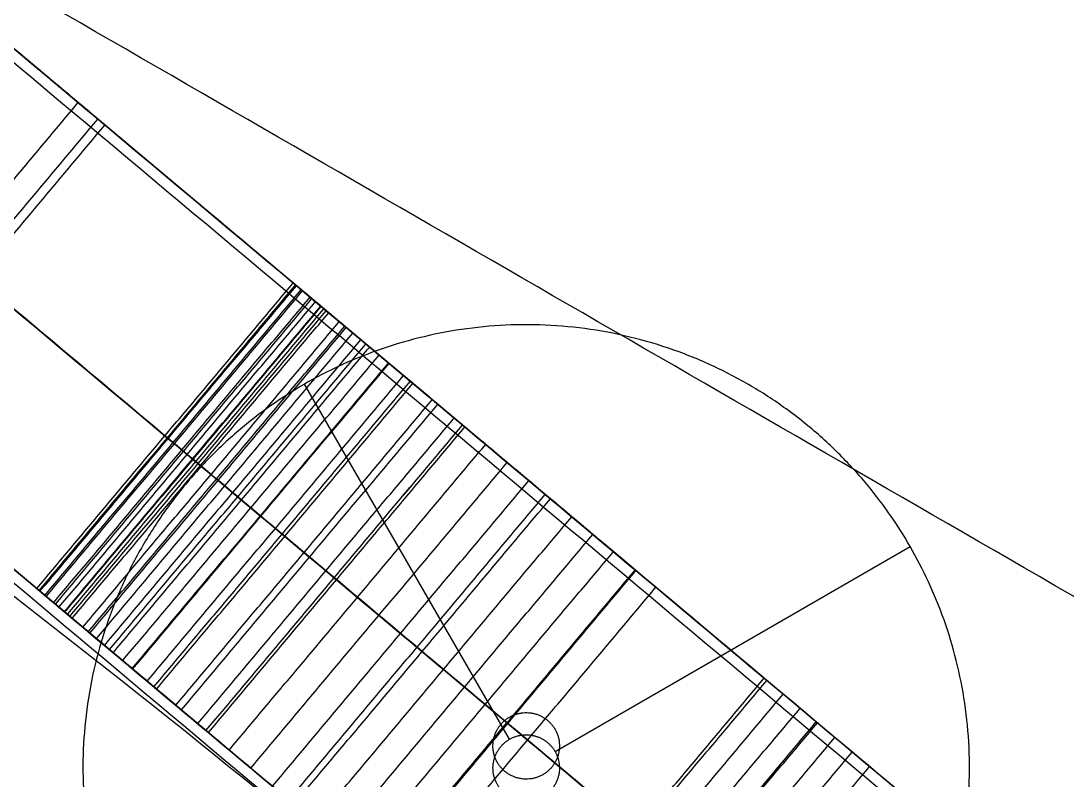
# Model space of a CAD drawing. Header units: millimetres. Extents: x -610 to 610, y -610 to 610.
# Drawn here: x 333.93 to 381.13, y 423.59 to 457.84 of the extents above; entities that cross this region are included whole.
import ezdxf

# ---------------------------------------------------------------- set-up
doc = ezdxf.new("R2010")
doc.units = ezdxf.units.MM
doc.layers.add('base', color=7, linetype='Continuous', true_color=0xffecbc)

msp = doc.modelspace()

# ---------------------------------------------------------------- linework, layer by layer
at = {"layer": 'base'}
for p, q in [((535.928, 286.834, 122.966), (227.778, 545.403, 122.966)), ((524.358, 273.045, 122.966), (216.208, 531.614, 122.966)), ((355.981, 425.434, -13.034), (346.731, 441.456, -13.034)), ((355.981, 425.434, -31.034), (346.731, 441.456, -31.034)), ((358.03, 424.885, -13.034), (374.051, 434.135, -13.034)), ((358.03, 424.885, -31.034), (374.051, 434.135, -31.034)), ((367.398, 428.247, 244.966), (367.398, 428.247, 190.199)), ((367.398, 428.247, 138.601), (367.398, 428.247, 0.966))]:
    msp.add_line(p, q, dxfattribs=at)
at = {"layer": 'base', "extrusion": (0, 0, -1)}
for centre, radius in [((0, 0, 3.534), 610), ((0, 0, 4.534), 610), ((0, 0, -2.476), 607.51), ((0, 0, 10.545), 607.51), ((0, 0, -4.966), 601.5), ((0, 0, 13.034), 601.5)]:
    msp.add_circle(centre, radius, dxfattribs=at)
at = {"layer": 'base'}
for centre, radius in [((0, 0, 249.466), 610), ((0, 0, 250.466), 610), ((0, 0, 243.455), 607.51), ((0, 0, 256.476), 607.51), ((0, 0, 240.966), 601.5), ((0, 0, 258.966), 601.5)]:
    msp.add_circle(centre, radius, dxfattribs=at)
for points, weights, degree, knots in [([(-495.198, -356.201, -4.034), (-851.399, 138.996, -4.034), (-356.201, 495.198, -4.034), (138.996, 851.399, -4.034), (495.198, 356.201, -4.034), (851.399, -138.996, -4.034), (356.201, -495.198, -4.034), (-138.996, -851.399, -4.034), (-495.198, -356.201, -4.034)], [1, 0.707106781187, 1, 0.707106781187, 1, 0.707106781187, 1, 0.707106781187, 1], 2, [0, 0, 0, 958.185759, 958.185759, 1916.371519, 1916.371519, 2874.557278, 2874.557278, 3832.743037, 3832.743037, 3832.743037]), ([(-610, 0, 249.966), (-610, -610, 249.966), (0, -610, 249.966), (610, -610, 249.966), (610, 0, 249.966), (610, 610, 249.966), (0, 610, 249.966), (-610, 610, 249.966), (-610, 0, 249.966)], [1, 0.707106781187, 1, 0.707106781187, 1, 0.707106781187, 1, 0.707106781187, 1], 2, [0, 0, 0, 958.185759, 958.185759, 1916.371519, 1916.371519, 2874.557278, 2874.557278, 3832.743037, 3832.743037, 3832.743037]), ([(32.649, -544.756, 240.966), (-510.363, -577.301, 240.966), (-544.649, -34.396, 240.966), (-578.935, 508.509, 240.966), (-36.142, 544.535, 240.966), (506.65, 580.562, 240.966), (544.417, 37.888, 240.966), (582.184, -504.785, 240.966), (39.634, -544.292, 240.966)], [1, 0.708239625255, 1, 0.708239625255, 1, 0.708239625255, 1, 0.708239625255, 1], 2, [654.018286, 654.018286, 654.018286, 1509.504571, 1509.504571, 2364.990855, 2364.990855, 3220.47714, 3220.47714, 4075.963425, 4075.963425, 4075.963425]), ([(32.649, -544.756, 244.966), (-510.363, -577.301, 244.966), (-544.649, -34.396, 244.966), (-578.935, 508.509, 244.966), (-36.142, 544.535, 244.966), (506.65, 580.562, 244.966), (544.417, 37.888, 244.966), (582.184, -504.785, 244.966), (39.634, -544.292, 244.966)], [1, 0.708239625255, 1, 0.708239625255, 1, 0.708239625255, 1, 0.708239625255, 1], 2, [654.018286, 654.018286, 654.018286, 1509.504571, 1509.504571, 2364.990855, 2364.990855, 3220.47714, 3220.47714, 4075.963425, 4075.963425, 4075.963425]), ([(32.649, -544.756, 242.966), (-510.363, -577.301, 242.966), (-544.649, -34.396, 242.966), (-578.935, 508.509, 242.966), (-36.142, 544.535, 242.966), (506.65, 580.562, 242.966), (544.417, 37.888, 242.966), (582.184, -504.785, 242.966), (39.634, -544.292, 242.966)], [1, 0.708239625255, 1, 0.708239625255, 1, 0.708239625255, 1, 0.708239625255, 1], 2, [654.018286, 654.018286, 654.018286, 1509.504571, 1509.504571, 2364.990855, 2364.990855, 3220.47714, 3220.47714, 4075.963425, 4075.963425, 4075.963425]), ([(336.52, 454.157, 185.332), (331.741, 458.168, 188.934), (326.961, 462.178, 192.536), (322.182, 466.188, 196.138), (321.815, 466.496, 196.42), (321.404, 466.841, 196.565), (320.978, 467.198, 196.565)], [1, 1, 1, 1, 0.976658867519, 0.976658867519, 1], 3, [1777.788717, 1777.788717, 1777.788717, 1777.788717, 1778.788717, 1778.788717, 1778.788717, 1779.030416, 1779.030416, 1779.030416, 1779.030416]), ([(325.582, 463.336, 140.119), (327.96, 461.34, 138.239), (330.738, 459.009, 138.066), (333.243, 456.907, 139.643), (335.748, 454.805, 141.22), (337.374, 453.441, 144.165), (337.727, 453.144, 147.766)], [1, 0.919341741165, 0.919341741165, 1, 0.919341741165, 0.919341741165, 1], 3, [1721.078293, 1721.078293, 1721.078293, 1721.078293, 1731.515572, 1731.515572, 1731.515572, 1741.952851, 1741.952851, 1741.952851, 1741.952851]), ([(339.41, 414.135, -13.034), (329.41, 431.456, -13.034), (346.731, 441.456, -13.034), (364.051, 451.456, -13.034), (374.051, 434.135, -13.034), (384.051, 416.815, -13.034), (366.731, 406.815, -13.034), (349.41, 396.815, -13.034), (339.41, 414.135, -13.034)], [1, 0.707106781187, 1, 0.707106781187, 1, 0.707106781187, 1, 0.707106781187, 1], 2, [0, 0, 0, 31.415927, 31.415927, 62.831853, 62.831853, 94.24778, 94.24778, 125.663706, 125.663706, 125.663706]), ([(339.41, 414.135, -31.034), (329.41, 431.456, -31.034), (346.731, 441.456, -31.034), (364.051, 451.456, -31.034), (374.051, 434.135, -31.034), (384.051, 416.815, -31.034), (366.731, 406.815, -31.034), (349.41, 396.815, -31.034), (339.41, 414.135, -31.034)], [1, 0.707106781187, 1, 0.707106781187, 1, 0.707106781187, 1, 0.707106781187, 1], 2, [0, 0, 0, 31.415927, 31.415927, 62.831853, 62.831853, 94.24778, 94.24778, 125.663706, 125.663706, 125.663706]), ([(339.41, 414.135, -22.034), (329.41, 431.456, -22.034), (346.731, 441.456, -22.034), (364.051, 451.456, -22.034), (374.051, 434.135, -22.034), (384.051, 416.815, -22.034), (366.731, 406.815, -22.034), (349.41, 396.815, -22.034), (339.41, 414.135, -22.034)], [1, 0.707106781187, 1, 0.707106781187, 1, 0.707106781187, 1, 0.707106781187, 1], 2, [0, 0, 0, 31.415927, 31.415927, 62.831853, 62.831853, 94.24778, 94.24778, 125.663706, 125.663706, 125.663706]), ([(367.466, 428.19, 138.544), (367.506, 428.157, 138.529), (367.545, 428.124, 138.514), (367.584, 428.091, 138.5), (367.828, 427.887, 138.412), (368.074, 427.68, 138.34), (368.323, 427.471, 138.284), (368.576, 427.259, 138.226), (368.831, 427.046, 138.185), (369.086, 426.831, 138.159), (369.346, 426.613, 138.132), (369.607, 426.394, 138.122), (369.868, 426.175, 138.128), (370.131, 425.954, 138.134), (370.394, 425.734, 138.155), (370.656, 425.514, 138.192), (370.919, 425.293, 138.228), (371.181, 425.073, 138.28), (371.441, 424.855, 138.345), (371.704, 424.634, 138.411), (371.965, 424.416, 138.491), (372.223, 424.199, 138.584), (372.484, 423.98, 138.678), (372.742, 423.763, 138.786), (372.997, 423.549, 138.905), (373.256, 423.332, 139.027), (373.511, 423.118, 139.162), (373.762, 422.907, 139.308), (374.277, 422.475, 139.608), (374.775, 422.057, 139.959), (375.251, 421.658, 140.354), (375.745, 421.243, 140.764), (376.216, 420.849, 141.222), (376.658, 420.477, 141.721), (377.119, 420.09, 142.243), (377.55, 419.729, 142.81), (377.946, 419.397, 143.416), (378.358, 419.051, 144.048), (378.733, 418.737, 144.723), (379.064, 418.458, 145.432), (379.411, 418.168, 146.173), (379.71, 417.916, 146.951), (379.961, 417.706, 147.754), (380.091, 417.597, 148.171), (380.208, 417.499, 148.595), (380.311, 417.412, 149.025), (380.417, 417.323, 149.466), (380.51, 417.246, 149.912), (380.588, 417.18, 150.363), (380.752, 417.042, 151.305), (380.855, 416.955, 152.264), (380.903, 416.916, 153.227), (380.963, 416.865, 154.47), (380.551, 417.211, 155.593), (379.772, 417.865, 156.31)], [1, 1, 1, 1, 1, 1, 1, 1, 1, 1, 1, 1, 1, 1, 1, 1, 1, 1, 1, 1, 1, 1, 1, 1, 1, 1, 1, 1, 1, 1, 1, 1, 1, 1, 1, 1, 1, 1, 1, 1, 1, 1, 1, 1, 1, 1, 1, 1, 1, 1, 1, 1, 0.915105733995, 0.915105733995, 1], 3, [1906.864799, 1906.864799, 1906.864799, 1906.864799, 1907.024916, 1907.024916, 1907.024916, 1908.013528, 1908.013528, 1908.013528, 1909.01806, 1909.01806, 1909.01806, 1910.039247, 1910.039247, 1910.039247, 1911.06999, 1911.06999, 1911.06999, 1912.107195, 1912.107195, 1912.107195, 1913.154889, 1913.154889, 1913.154889, 1914.216163, 1914.216163, 1914.216163, 1915.293393, 1915.293393, 1915.293393, 1917.502757, 1917.502757, 1917.502757, 1919.794297, 1919.794297, 1919.794297, 1922.183385, 1922.183385, 1922.183385, 1924.675663, 1924.675663, 1924.675663, 1927.278617, 1927.278617, 1927.278617, 1928.629144, 1928.629144, 1928.629144, 1930.015957, 1930.015957, 1930.015957, 1932.912329, 1932.912329, 1932.912329, 1936.48356, 1936.48356, 1936.48356, 1936.48356]), ([(355.582, 426.099, -13.034), (354.618, 424.95, -13.034), (355.767, 423.986, -13.034), (356.916, 423.022, -13.034), (357.88, 424.171, -13.034), (358.844, 425.32, -13.034), (357.695, 426.284, -13.034), (356.546, 427.248, -13.034), (355.582, 426.099, -13.034)], [1, 0.707106781187, 1, 0.707106781187, 1, 0.707106781187, 1, 0.707106781187, 1], 2, [4021.238597, 4021.238597, 4021.238597, 4023.594791, 4023.594791, 4025.950986, 4025.950986, 4028.30718, 4028.30718, 4030.663375, 4030.663375, 4030.663375]), ([(355.582, 426.099, 0.966), (354.618, 424.95, 0.966), (355.767, 423.986, 0.966), (356.916, 423.022, 0.966), (357.88, 424.171, 0.966), (358.844, 425.32, 0.966), (357.695, 426.284, 0.966), (356.546, 427.248, 0.966), (355.582, 426.099, 0.966)], [1, 0.707106781187, 1, 0.707106781187, 1, 0.707106781187, 1, 0.707106781187, 1], 2, [4021.238597, 4021.238597, 4021.238597, 4023.594791, 4023.594791, 4025.950986, 4025.950986, 4028.30718, 4028.30718, 4030.663375, 4030.663375, 4030.663375]), ([(355.582, 426.099, -4.034), (354.618, 424.95, -4.034), (355.767, 423.986, -4.034), (356.916, 423.022, -4.034), (357.88, 424.171, -4.034), (358.844, 425.32, -4.034), (357.695, 426.284, -4.034), (356.546, 427.248, -4.034), (355.582, 426.099, -4.034)], [1, 0.707106781187, 1, 0.707106781187, 1, 0.707106781187, 1, 0.707106781187, 1], 2, [4021.238597, 4021.238597, 4021.238597, 4023.594791, 4023.594791, 4025.950986, 4025.950986, 4028.30718, 4028.30718, 4030.663375, 4030.663375, 4030.663375]), ([(355.432, 423.385, -13.034), (356.182, 422.086, -13.034), (357.481, 422.836, -13.034), (358.78, 423.586, -13.034), (358.03, 424.885, -13.034), (357.28, 426.184, -13.034), (355.981, 425.434, -13.034), (354.682, 424.684, -13.034), (355.432, 423.385, -13.034)], [1, 0.707106781187, 1, 0.707106781187, 1, 0.707106781187, 1, 0.707106781187, 1], 2, [125.663706, 125.663706, 125.663706, 128.019901, 128.019901, 130.376095, 130.376095, 132.73229, 132.73229, 135.088484, 135.088484, 135.088484]), ([(355.432, 423.385, -31.034), (356.182, 422.086, -31.034), (357.481, 422.836, -31.034), (358.78, 423.586, -31.034), (358.03, 424.885, -31.034), (357.28, 426.184, -31.034), (355.981, 425.434, -31.034), (354.682, 424.684, -31.034), (355.432, 423.385, -31.034)], [1, 0.707106781187, 1, 0.707106781187, 1, 0.707106781187, 1, 0.707106781187, 1], 2, [125.663706, 125.663706, 125.663706, 128.019901, 128.019901, 130.376095, 130.376095, 132.73229, 132.73229, 135.088484, 135.088484, 135.088484]), ([(355.432, 423.385, -22.034), (356.182, 422.086, -22.034), (357.481, 422.836, -22.034), (358.78, 423.586, -22.034), (358.03, 424.885, -22.034), (357.28, 426.184, -22.034), (355.981, 425.434, -22.034), (354.682, 424.684, -22.034), (355.432, 423.385, -22.034)], [1, 0.707106781187, 1, 0.707106781187, 1, 0.707106781187, 1, 0.707106781187, 1], 2, [125.663706, 125.663706, 125.663706, 128.019901, 128.019901, 130.376095, 130.376095, 132.73229, 132.73229, 135.088484, 135.088484, 135.088484])]:
    msp.add_rational_spline(points, weights, degree=degree, knots=knots, dxfattribs=at)
for points, degree in [([(458.169, 387.574, 240.966), (282.367, 489.074, 240.966), (106.565, 590.573, 240.966)], 2), ([(458.169, 387.574, 244.966), (282.367, 489.074, 244.966), (106.565, 590.573, 244.966)], 2), ([(458.169, 387.574, 242.966), (282.367, 489.074, 242.966), (106.565, 590.573, 242.966)], 2), ([(206.855, 562.33, 4.966), (362.361, 431.845, 4.966), (517.867, 301.36, 4.966)], 2), ([(206.855, 562.33, 0.966), (362.361, 431.845, 0.966), (517.867, 301.36, 0.966)], 2), ([(206.855, 562.33, 2.966), (362.361, 431.845, 2.966), (517.867, 301.36, 2.966)], 2), ([(507.018, 311.092, 0.966), (362.579, 432.291, 0.966), (218.14, 553.49, 0.966)], 2), ([(501.233, 304.198, 0.966), (356.794, 425.397, 0.966), (212.355, 546.595, 0.966)], 2), ([(502.951, 290.379, 4.966), (350.791, 418.056, 4.966), (198.631, 545.734, 4.966)], 2), ([(502.951, 290.379, 0.966), (350.791, 418.056, 0.966), (198.631, 545.734, 0.966)], 2), ([(502.951, 290.379, 2.966), (350.791, 418.056, 2.966), (198.631, 545.734, 2.966)], 2), ([(227.778, 545.403, 244.966), (377.897, 419.438, 244.966), (528.016, 293.473, 244.966)], 2), ([(495.448, 297.303, 0.966), (351.009, 418.502, 0.966), (206.57, 539.701, 0.966)], 2), ([(221.993, 538.508, 244.966), (372.112, 412.543, 244.966), (522.231, 286.579, 244.966)], 2), ([(216.208, 531.614, 244.966), (366.327, 405.649, 244.966), (516.446, 279.684, 244.966)], 2), ([(324.95, 440.369, 185.332), (330.735, 447.263, 185.332), (336.52, 454.157, 185.332)], 2), ([(337.727, 453.144, 182.602), (337.727, 453.144, 183.728), (337.267, 453.53, 184.769), (336.52, 454.157, 185.332)], 3), ([(325.834, 439.627, 184.178), (331.619, 446.521, 184.178), (337.404, 453.416, 184.178)], 2), ([(326.157, 439.355, 147.766), (331.942, 446.25, 147.766), (337.727, 453.144, 147.766)], 2), ([(326.157, 439.355, 182.602), (331.942, 446.25, 182.602), (337.727, 453.144, 182.602)], 2), ([(326.157, 439.355, 165.184), (331.942, 446.25, 165.184), (337.727, 453.144, 165.184)], 2), ([(337.727, 453.144, 147.766), (337.727, 453.144, 159.378), (337.727, 453.144, 170.99), (337.727, 453.144, 182.602)], 3), ([(334.648, 432.231, 164.065), (340.433, 439.125, 164.065), (346.218, 446.019, 164.065)], 2), ([(334.756, 432.14, 160.65), (340.541, 439.034, 160.65), (346.326, 445.929, 160.65)], 2), ([(334.794, 432.108, 165.755), (340.579, 439.003, 165.755), (346.364, 445.897, 165.755)], 2), ([(335.014, 431.924, 158.957), (340.799, 438.818, 158.957), (346.584, 445.712, 158.957)], 2), ([(335.073, 431.874, 167.42), (340.858, 438.768, 167.42), (346.643, 445.663, 167.42)], 2), ([(335.409, 431.592, 157.305), (341.194, 438.486, 157.305), (346.979, 445.381, 157.305)], 2), ([(335.487, 431.527, 169.039), (341.272, 438.421, 169.039), (347.057, 445.316, 169.039)], 2), ([(335.651, 431.389, 184.87), (341.436, 438.283, 184.87), (347.221, 445.178, 184.87)], 2), ([(335.895, 431.185, 186.829), (341.68, 438.079, 186.829), (347.465, 444.974, 186.829)], 2), ([(335.915, 431.168, 182.885), (341.7, 438.062, 182.885), (347.485, 444.957, 182.885)], 2), ([(336.034, 431.068, 170.586), (341.819, 437.962, 170.586), (347.604, 444.857, 170.586)], 2), ([(336.142, 430.978, 155.228), (341.927, 437.872, 155.228), (347.712, 444.766, 155.228)], 2), ([(336.249, 430.888, 188.604), (342.034, 437.782, 188.604), (347.819, 444.676, 188.604)], 2), ([(347.712, 444.766, 155.228), (354.297, 439.241, 149.666), (360.881, 433.716, 144.105), (367.466, 428.19, 138.544)], 3), ([(336.727, 430.486, 190.215), (342.512, 437.381, 190.215), (348.297, 444.275, 190.215)], 2), ([(336.972, 430.28, 181.419), (342.758, 437.175, 181.419), (348.543, 444.069, 181.419)], 2), ([(337.044, 430.22, 172.626), (342.829, 437.115, 172.626), (348.614, 444.009, 172.626)], 2), ([(337.342, 429.97, 191.662), (343.127, 436.865, 191.662), (348.912, 443.759, 191.662)], 2), ([(348.543, 444.069, 181.419), (350.313, 442.584, 180.085), (352.083, 441.098, 178.75), (353.854, 439.613, 177.416)], 3), ([(337.703, 429.668, 192.318), (343.488, 436.562, 192.318), (349.273, 443.456, 192.318)], 2), ([(337.929, 429.478, 173.931), (343.714, 436.372, 173.931), (349.499, 443.267, 173.931)], 2), ([(338.097, 429.336, 192.925), (343.882, 436.231, 192.925), (349.668, 443.125, 192.925)], 2), ([(338.523, 428.979, 193.477), (344.308, 435.874, 193.477), (350.093, 442.768, 193.477)], 2), ([(338.953, 428.619, 175.088), (344.738, 435.513, 175.088), (350.523, 442.407, 175.088)], 2), ([(338.975, 428.6, 193.972), (344.76, 435.494, 193.972), (350.545, 442.389, 193.972)], 2), ([(339.628, 428.052, 179.417), (345.413, 434.947, 179.417), (351.198, 441.841, 179.417)], 2), ([(339.933, 427.796, 194.78), (345.718, 434.691, 194.78), (351.503, 441.585, 194.78)], 2), ([(340.053, 427.695, 176.038), (345.838, 434.59, 176.038), (351.623, 441.484, 176.038)], 2), ([(346.731, 441.456, -13.034), (346.731, 441.456, -22.034), (346.731, 441.456, -31.034)], 2), ([(340.924, 426.965, 195.361), (346.709, 433.859, 195.361), (352.494, 440.754, 195.361)], 2), ([(341.172, 426.757, 176.798), (346.957, 433.651, 176.798), (352.742, 440.546, 176.798)], 2), ([(341.908, 426.139, 195.748), (347.693, 433.033, 195.748), (353.478, 439.928, 195.748)], 2), ([(342.283, 425.824, 177.416), (348.068, 432.718, 177.416), (353.854, 439.613, 177.416)], 2), ([(342.283, 425.824, 177.416), (348.068, 432.718, 177.416), (353.853, 439.613, 177.416)], 2), ([(342.283, 425.824, 177.416), (348.068, 432.718, 177.416), (353.854, 439.613, 177.416)], 2), ([(342.39, 425.734, 195.884), (348.175, 432.629, 195.884), (353.96, 439.523, 195.884)], 2), ([(353.854, 439.613, 177.416), (353.854, 439.613, 177.416), (353.854, 439.613, 177.416), (353.853, 439.613, 177.416)], 3), ([(343.332, 424.944, 196.067), (349.117, 431.839, 196.067), (354.902, 438.733, 196.067)], 2), ([(341.927, 437.872, 155.228), (348.512, 432.347, 149.666), (355.096, 426.821, 144.105), (361.681, 421.296, 138.544)], 3), ([(344.303, 424.13, 196.153), (350.088, 431.024, 196.153), (355.873, 437.918, 196.153)], 2), ([(342.758, 437.175, 181.419), (344.528, 435.689, 180.085), (346.298, 434.204, 178.75), (348.068, 432.718, 177.416)], 3), ([(345.277, 423.312, 196.144), (351.062, 430.206, 196.144), (356.847, 437.101, 196.144)], 2), ([(346.019, 422.689, 146.886), (351.804, 429.584, 146.886), (357.589, 436.478, 146.886)], 2), ([(346.25, 422.496, 196.041), (352.035, 429.39, 196.041), (357.82, 436.285, 196.041)], 2), ([(347.214, 421.687, 195.846), (352.999, 428.581, 195.846), (358.784, 435.475, 195.846)], 2), ([(348.164, 420.889, 195.556), (353.949, 427.784, 195.556), (359.734, 434.678, 195.556)], 2), ([(349.094, 420.109, 195.163), (354.879, 427.004, 195.163), (360.664, 433.898, 195.163)], 2), ([(374.051, 434.135, -13.034), (374.051, 434.135, -22.034), (374.051, 434.135, -31.034)], 2), ([(350.079, 419.283, 194.607), (355.864, 426.177, 194.607), (361.649, 433.071, 194.607)], 2), ([(350.114, 419.253, 194.585), (355.899, 426.148, 194.585), (361.684, 433.042, 194.585)], 2), ([(377.953, 419.391, 182.097), (372.53, 423.942, 186.26), (367.107, 428.492, 190.422), (361.684, 433.042, 194.585)], 3), ([(348.068, 432.718, 177.416), (348.068, 432.718, 177.416), (348.068, 432.718, 177.416), (348.068, 432.718, 177.416)], 3), ([(351.009, 418.502, 0.966), (356.794, 425.397, 0.966), (362.579, 432.291, 0.966)], 2), ([(362.361, 431.845, 4.966), (362.361, 431.845, 2.966), (362.361, 431.845, 0.966)], 2), ([(336.142, 430.978, 155.228), (342.726, 425.452, 149.666), (349.311, 419.927, 144.105), (355.896, 414.401, 138.544)], 3), ([(336.972, 430.28, 181.419), (338.743, 428.795, 180.085), (340.513, 427.309, 178.75), (342.283, 425.824, 177.416)], 3), ([(355.896, 414.401, 138.544), (361.681, 421.296, 138.544), (367.466, 428.19, 138.544)], 2), ([(356.014, 414.302, 138.5), (361.799, 421.197, 138.5), (367.584, 428.091, 138.5)], 2), ([(356.753, 413.683, 138.284), (362.538, 420.577, 138.284), (368.323, 427.471, 138.284)], 2), ([(357.516, 413.042, 138.159), (363.301, 419.937, 138.159), (369.086, 426.831, 138.159)], 2), ([(357.695, 426.284, 0.966), (357.695, 426.284, -6.034), (357.695, 426.284, -13.034)], 2), ([(358.248, 412.428, 188.341), (364.033, 419.322, 188.341), (369.818, 426.217, 188.341)], 2), ([(342.283, 425.824, 177.416), (342.283, 425.824, 177.416), (342.283, 425.824, 177.416), (342.283, 425.824, 177.416)], 3), ([(355.582, 426.099, 0.966), (355.582, 426.099, -6.034), (355.582, 426.099, -13.034)], 2), ([(372.167, 412.497, 182.097), (366.745, 417.047, 186.26), (361.322, 421.598, 190.422), (355.899, 426.148, 194.585)], 3), ([(358.298, 412.386, 138.128), (364.083, 419.281, 138.128), (369.868, 426.175, 138.128)], 2), ([(355.981, 425.434, -13.034), (355.981, 425.434, -22.034), (355.981, 425.434, -31.034)], 2), ([(359.086, 411.725, 138.192), (364.871, 418.62, 138.192), (370.656, 425.514, 138.192)], 2), ([(358.03, 424.885, -13.034), (358.03, 424.885, -22.034), (358.03, 424.885, -31.034)], 2), ([(359.871, 411.066, 138.345), (365.656, 417.96, 138.345), (371.441, 424.855, 138.345)], 2), ([(355.767, 423.986, 0.966), (355.767, 423.986, -6.034), (355.767, 423.986, -13.034)], 2), ([(357.88, 424.171, 0.966), (357.88, 424.171, -6.034), (357.88, 424.171, -13.034)], 2), ([(360.652, 410.411, 138.584), (366.437, 417.305, 138.584), (372.223, 424.199, 138.584)], 2)]:
    msp.add_open_spline(points, degree=degree, dxfattribs=at)
for points, knots in [([(353.853, 439.613, 177.416), (353.478, 439.928, 177.225), (353.107, 440.239, 177.021), (352.742, 440.546, 176.798), (352.361, 440.865, 176.566), (351.987, 441.179, 176.314), (351.623, 441.484, 176.038), (351.243, 441.803, 175.749), (350.874, 442.113, 175.433), (350.523, 442.407, 175.088), (350.162, 442.71, 174.733), (349.82, 442.998, 174.346), (349.499, 443.267, 173.931), (349.182, 443.532, 173.522), (348.887, 443.78, 173.085), (348.614, 444.009, 172.626), (348.233, 444.329, 171.985), (347.896, 444.612, 171.301), (347.604, 444.857, 170.586), (347.399, 445.028, 170.084), (347.217, 445.181, 169.567), (347.057, 445.316, 169.039), (346.897, 445.45, 168.51), (346.759, 445.566, 167.969), (346.643, 445.663, 167.42), (346.528, 445.76, 166.872), (346.435, 445.838, 166.316), (346.364, 445.897, 165.755), (346.293, 445.956, 165.195), (346.245, 445.997, 164.631), (346.218, 446.019, 164.065), (346.165, 446.064, 162.926), (346.201, 446.034, 161.78), (346.326, 445.929, 160.65), (346.39, 445.876, 160.081), (346.476, 445.804, 159.515), (346.584, 445.712, 158.957), (346.693, 445.621, 158.398), (346.825, 445.51, 157.846), (346.979, 445.381, 157.305), (347.184, 445.21, 156.59), (347.427, 445.005, 155.894), (347.712, 444.766, 155.228)], [1849.267772, 1849.267772, 1849.267772, 1849.267772, 1850.845211, 1850.845211, 1850.845211, 1852.492407, 1852.492407, 1852.492407, 1854.215161, 1854.215161, 1854.215161, 1855.984677, 1855.984677, 1855.984677, 1857.728662, 1857.728662, 1857.728662, 1860.160288, 1860.160288, 1860.160288, 1861.865276, 1861.865276, 1861.865276, 1863.572346, 1863.572346, 1863.572346, 1865.278206, 1865.278206, 1865.278206, 1866.979086, 1866.979086, 1866.979086, 1870.402799, 1870.402799, 1870.402799, 1872.129751, 1872.129751, 1872.129751, 1873.861963, 1873.861963, 1873.861963, 1876.150501, 1876.150501, 1876.150501, 1876.150501]), ([(361.684, 433.042, 194.585), (361.672, 433.052, 194.592), (361.661, 433.062, 194.6), (361.649, 433.071, 194.607), (361.329, 433.34, 194.816), (361, 433.617, 195), (360.664, 433.898, 195.163), (360.359, 434.154, 195.312), (360.048, 434.415, 195.442), (359.734, 434.678, 195.556), (359.421, 434.941, 195.669), (359.104, 435.207, 195.765), (358.784, 435.475, 195.846), (358.465, 435.743, 195.927), (358.143, 436.013, 195.992), (357.82, 436.285, 196.041), (357.497, 436.556, 196.091), (357.172, 436.828, 196.125), (356.847, 437.101, 196.144), (356.523, 437.373, 196.162), (356.198, 437.646, 196.165), (355.873, 437.918, 196.153), (355.549, 438.19, 196.14), (355.225, 438.462, 196.112), (354.902, 438.733, 196.067), (354.586, 438.998, 196.022), (354.272, 439.261, 195.962), (353.96, 439.523, 195.884), (353.799, 439.659, 195.843), (353.638, 439.793, 195.798), (353.478, 439.928, 195.748), (353.145, 440.207, 195.643), (352.816, 440.484, 195.515), (352.494, 440.754, 195.361), (352.154, 441.039, 195.198), (351.822, 441.317, 195.005), (351.503, 441.585, 194.78), (351.168, 441.866, 194.545), (350.847, 442.136, 194.275), (350.545, 442.389, 193.972), (350.389, 442.52, 193.815), (350.239, 442.646, 193.65), (350.093, 442.768, 193.477), (349.946, 442.892, 193.301), (349.803, 443.011, 193.117), (349.668, 443.125, 192.925), (349.53, 443.241, 192.73), (349.398, 443.351, 192.527), (349.273, 443.456, 192.318), (349.146, 443.563, 192.106), (349.026, 443.664, 191.887), (348.912, 443.759, 191.662), (348.68, 443.954, 191.201), (348.475, 444.126, 190.716), (348.297, 444.275, 190.215), (348.111, 444.431, 189.693), (347.953, 444.564, 189.153), (347.819, 444.676, 188.604), (347.676, 444.796, 188.022), (347.56, 444.893, 187.428), (347.465, 444.974, 186.829), (347.361, 445.06, 186.181), (347.282, 445.127, 185.527), (347.221, 445.178, 184.87)], [1997.650772, 1997.650772, 1997.650772, 1997.650772, 1997.701368, 1997.701368, 1997.701368, 1999.102973, 1999.102973, 1999.102973, 2000.378909, 2000.378909, 2000.378909, 2001.65321, 2001.65321, 2001.65321, 2002.927467, 2002.927467, 2002.927467, 2004.201314, 2004.201314, 2004.201314, 2005.473773, 2005.473773, 2005.473773, 2006.744279, 2006.744279, 2006.744279, 2007.987374, 2007.987374, 2007.987374, 2008.631143, 2008.631143, 2008.631143, 2009.974073, 2009.974073, 2009.974073, 2011.393194, 2011.393194, 2011.393194, 2012.883834, 2012.883834, 2012.883834, 2013.653736, 2013.653736, 2013.653736, 2014.437581, 2014.437581, 2014.437581, 2015.233808, 2015.233808, 2015.233808, 2016.041931, 2016.041931, 2016.041931, 2017.698036, 2017.698036, 2017.698036, 2019.426346, 2019.426346, 2019.426346, 2021.262003, 2021.262003, 2021.262003, 2023.246611, 2023.246611, 2023.246611, 2023.246611]), ([(348.068, 432.718, 177.416), (347.693, 433.033, 177.225), (347.322, 433.345, 177.021), (346.957, 433.651, 176.798), (346.576, 433.971, 176.566), (346.202, 434.285, 176.314), (345.838, 434.59, 176.038), (345.458, 434.909, 175.749), (345.089, 435.218, 175.433), (344.738, 435.513, 175.088), (344.377, 435.816, 174.733), (344.035, 436.103, 174.346), (343.714, 436.372, 173.931), (343.397, 436.638, 173.522), (343.102, 436.886, 173.085), (342.829, 437.115, 172.626), (342.448, 437.434, 171.985), (342.111, 437.717, 171.301), (341.819, 437.962, 170.586), (341.614, 438.134, 170.084), (341.432, 438.287, 169.567), (341.272, 438.421, 169.039), (341.112, 438.556, 168.51), (340.974, 438.671, 167.969), (340.858, 438.768, 167.42), (340.743, 438.865, 166.872), (340.65, 438.943, 166.316), (340.579, 439.003, 165.755), (340.508, 439.062, 165.195), (340.46, 439.103, 164.631), (340.433, 439.125, 164.065), (340.38, 439.17, 162.926), (340.416, 439.14, 161.78), (340.541, 439.034, 160.65), (340.604, 438.981, 160.081), (340.69, 438.909, 159.515), (340.799, 438.818, 158.957), (340.908, 438.727, 158.398), (341.04, 438.616, 157.846), (341.194, 438.486, 157.305), (341.398, 438.315, 156.59), (341.642, 438.11, 155.894), (341.927, 437.872, 155.228)], [1849.267772, 1849.267772, 1849.267772, 1849.267772, 1850.845211, 1850.845211, 1850.845211, 1852.492407, 1852.492407, 1852.492407, 1854.215161, 1854.215161, 1854.215161, 1855.984677, 1855.984677, 1855.984677, 1857.728662, 1857.728662, 1857.728662, 1860.160288, 1860.160288, 1860.160288, 1861.865276, 1861.865276, 1861.865276, 1863.572346, 1863.572346, 1863.572346, 1865.278206, 1865.278206, 1865.278206, 1866.979086, 1866.979086, 1866.979086, 1870.402799, 1870.402799, 1870.402799, 1872.129751, 1872.129751, 1872.129751, 1873.861963, 1873.861963, 1873.861963, 1876.150501, 1876.150501, 1876.150501, 1876.150501]), ([(355.899, 426.148, 194.585), (355.887, 426.158, 194.592), (355.876, 426.167, 194.6), (355.864, 426.177, 194.607), (355.544, 426.446, 194.816), (355.214, 426.722, 195), (354.879, 427.004, 195.163), (354.574, 427.26, 195.312), (354.263, 427.52, 195.442), (353.949, 427.784, 195.556), (353.636, 428.047, 195.669), (353.319, 428.313, 195.765), (352.999, 428.581, 195.846), (352.68, 428.849, 195.927), (352.358, 429.119, 195.992), (352.035, 429.39, 196.041), (351.712, 429.661, 196.091), (351.387, 429.934, 196.125), (351.062, 430.206, 196.144), (350.738, 430.479, 196.162), (350.413, 430.751, 196.165), (350.088, 431.024, 196.153), (349.763, 431.296, 196.14), (349.44, 431.568, 196.112), (349.117, 431.839, 196.067), (348.801, 432.103, 196.022), (348.487, 432.367, 195.962), (348.175, 432.629, 195.884), (348.014, 432.764, 195.843), (347.853, 432.899, 195.798), (347.693, 433.033, 195.748), (347.36, 433.313, 195.643), (347.031, 433.589, 195.515), (346.709, 433.859, 195.361), (346.369, 434.145, 195.198), (346.037, 434.423, 195.005), (345.718, 434.691, 194.78), (345.383, 434.972, 194.545), (345.062, 435.241, 194.275), (344.76, 435.494, 193.972), (344.604, 435.625, 193.815), (344.453, 435.752, 193.65), (344.308, 435.874, 193.477), (344.16, 435.998, 193.301), (344.018, 436.117, 193.117), (343.882, 436.231, 192.925), (343.744, 436.347, 192.73), (343.613, 436.457, 192.527), (343.488, 436.562, 192.318), (343.361, 436.669, 192.106), (343.241, 436.769, 191.887), (343.127, 436.865, 191.662), (342.894, 437.06, 191.201), (342.69, 437.231, 190.716), (342.512, 437.381, 190.215), (342.326, 437.537, 189.693), (342.168, 437.669, 189.153), (342.034, 437.782, 188.604), (341.891, 437.902, 188.022), (341.775, 437.999, 187.428), (341.68, 438.079, 186.829), (341.576, 438.166, 186.181), (341.497, 438.232, 185.527), (341.436, 438.283, 184.87)], [1997.650772, 1997.650772, 1997.650772, 1997.650772, 1997.701368, 1997.701368, 1997.701368, 1999.102973, 1999.102973, 1999.102973, 2000.378909, 2000.378909, 2000.378909, 2001.65321, 2001.65321, 2001.65321, 2002.927467, 2002.927467, 2002.927467, 2004.201314, 2004.201314, 2004.201314, 2005.473773, 2005.473773, 2005.473773, 2006.744279, 2006.744279, 2006.744279, 2007.987374, 2007.987374, 2007.987374, 2008.631143, 2008.631143, 2008.631143, 2009.974073, 2009.974073, 2009.974073, 2011.393194, 2011.393194, 2011.393194, 2012.883834, 2012.883834, 2012.883834, 2013.653736, 2013.653736, 2013.653736, 2014.437581, 2014.437581, 2014.437581, 2015.233808, 2015.233808, 2015.233808, 2016.041931, 2016.041931, 2016.041931, 2017.698036, 2017.698036, 2017.698036, 2019.426346, 2019.426346, 2019.426346, 2021.262003, 2021.262003, 2021.262003, 2023.246611, 2023.246611, 2023.246611, 2023.246611]), ([(342.283, 425.824, 177.416), (341.908, 426.139, 177.225), (341.537, 426.45, 177.021), (341.172, 426.757, 176.798), (340.791, 427.076, 176.566), (340.416, 427.39, 176.314), (340.053, 427.695, 176.038), (339.673, 428.015, 175.749), (339.304, 428.324, 175.433), (338.953, 428.619, 175.088), (338.592, 428.921, 174.733), (338.249, 429.209, 174.346), (337.929, 429.478, 173.931), (337.612, 429.743, 173.522), (337.317, 429.991, 173.085), (337.044, 430.22, 172.626), (336.663, 430.54, 171.985), (336.326, 430.823, 171.301), (336.034, 431.068, 170.586), (335.829, 431.24, 170.084), (335.647, 431.393, 169.567), (335.487, 431.527, 169.039), (335.327, 431.661, 168.51), (335.189, 431.777, 167.969), (335.073, 431.874, 167.42), (334.958, 431.971, 166.872), (334.865, 432.049, 166.316), (334.794, 432.108, 165.755), (334.723, 432.168, 165.195), (334.675, 432.208, 164.631), (334.648, 432.231, 164.065), (334.595, 432.275, 162.926), (334.631, 432.245, 161.78), (334.756, 432.14, 160.65), (334.819, 432.087, 160.081), (334.905, 432.015, 159.515), (335.014, 431.924, 158.957), (335.123, 431.832, 158.398), (335.255, 431.722, 157.846), (335.409, 431.592, 157.305), (335.613, 431.421, 156.59), (335.857, 431.216, 155.894), (336.142, 430.978, 155.228)], [1849.267772, 1849.267772, 1849.267772, 1849.267772, 1850.845211, 1850.845211, 1850.845211, 1852.492407, 1852.492407, 1852.492407, 1854.215161, 1854.215161, 1854.215161, 1855.984677, 1855.984677, 1855.984677, 1857.728662, 1857.728662, 1857.728662, 1860.160288, 1860.160288, 1860.160288, 1861.865276, 1861.865276, 1861.865276, 1863.572346, 1863.572346, 1863.572346, 1865.278206, 1865.278206, 1865.278206, 1866.979086, 1866.979086, 1866.979086, 1870.402799, 1870.402799, 1870.402799, 1872.129751, 1872.129751, 1872.129751, 1873.861963, 1873.861963, 1873.861963, 1876.150501, 1876.150501, 1876.150501, 1876.150501]), ([(350.114, 419.253, 194.585), (350.102, 419.263, 194.592), (350.091, 419.273, 194.6), (350.079, 419.283, 194.607), (349.759, 419.551, 194.816), (349.429, 419.828, 195), (349.094, 420.109, 195.163), (348.789, 420.365, 195.312), (348.478, 420.626, 195.442), (348.164, 420.889, 195.556), (347.851, 421.152, 195.669), (347.533, 421.419, 195.765), (347.214, 421.687, 195.846), (346.895, 421.955, 195.927), (346.573, 422.225, 195.992), (346.25, 422.496, 196.041), (345.927, 422.767, 196.091), (345.602, 423.039, 196.125), (345.277, 423.312, 196.144), (344.953, 423.584, 196.162), (344.627, 423.857, 196.165), (344.303, 424.13, 196.153), (343.978, 424.402, 196.14), (343.654, 424.673, 196.112), (343.332, 424.944, 196.067), (343.016, 425.209, 196.022), (342.702, 425.473, 195.962), (342.39, 425.734, 195.884), (342.229, 425.87, 195.843), (342.068, 426.005, 195.798), (341.908, 426.139, 195.748), (341.575, 426.418, 195.643), (341.246, 426.695, 195.515), (340.924, 426.965, 195.361), (340.584, 427.25, 195.198), (340.252, 427.529, 195.005), (339.933, 427.796, 194.78), (339.598, 428.078, 194.545), (339.277, 428.347, 194.275), (338.975, 428.6, 193.972), (338.819, 428.731, 193.815), (338.668, 428.857, 193.65), (338.523, 428.979, 193.477), (338.375, 429.103, 193.301), (338.233, 429.222, 193.117), (338.097, 429.336, 192.925), (337.959, 429.452, 192.73), (337.828, 429.563, 192.527), (337.703, 429.668, 192.318), (337.576, 429.774, 192.106), (337.455, 429.875, 191.887), (337.342, 429.97, 191.662), (337.109, 430.165, 191.201), (336.905, 430.337, 190.716), (336.727, 430.486, 190.215), (336.541, 430.642, 189.693), (336.383, 430.775, 189.153), (336.249, 430.888, 188.604), (336.106, 431.007, 188.022), (335.99, 431.105, 187.428), (335.895, 431.185, 186.829), (335.791, 431.271, 186.181), (335.712, 431.338, 185.527), (335.651, 431.389, 184.87)], [1997.650772, 1997.650772, 1997.650772, 1997.650772, 1997.701368, 1997.701368, 1997.701368, 1999.102973, 1999.102973, 1999.102973, 2000.378909, 2000.378909, 2000.378909, 2001.65321, 2001.65321, 2001.65321, 2002.927467, 2002.927467, 2002.927467, 2004.201314, 2004.201314, 2004.201314, 2005.473773, 2005.473773, 2005.473773, 2006.744279, 2006.744279, 2006.744279, 2007.987374, 2007.987374, 2007.987374, 2008.631143, 2008.631143, 2008.631143, 2009.974073, 2009.974073, 2009.974073, 2011.393194, 2011.393194, 2011.393194, 2012.883834, 2012.883834, 2012.883834, 2013.653736, 2013.653736, 2013.653736, 2014.437581, 2014.437581, 2014.437581, 2015.233808, 2015.233808, 2015.233808, 2016.041931, 2016.041931, 2016.041931, 2017.698036, 2017.698036, 2017.698036, 2019.426346, 2019.426346, 2019.426346, 2021.262003, 2021.262003, 2021.262003, 2023.246611, 2023.246611, 2023.246611, 2023.246611])]:
    msp.add_open_spline(points, degree=3, knots=knots, dxfattribs=at)
for points in [[(347.221, 445.178, 184.87), (347.088, 445.289, 183.435), (347.583, 444.874, 182.142), (348.543, 444.069, 181.419)], [(341.436, 438.283, 184.87), (341.303, 438.395, 183.435), (341.798, 437.98, 182.142), (342.758, 437.175, 181.419)], [(335.651, 431.389, 184.87), (335.518, 431.501, 183.435), (336.013, 431.085, 182.142), (336.972, 430.28, 181.419)]]:
    msp.add_rational_spline(points, [1, 0.889569669628, 0.889569669628, 1], degree=3, dxfattribs=at)

doc.saveas('drawing.dxf')
